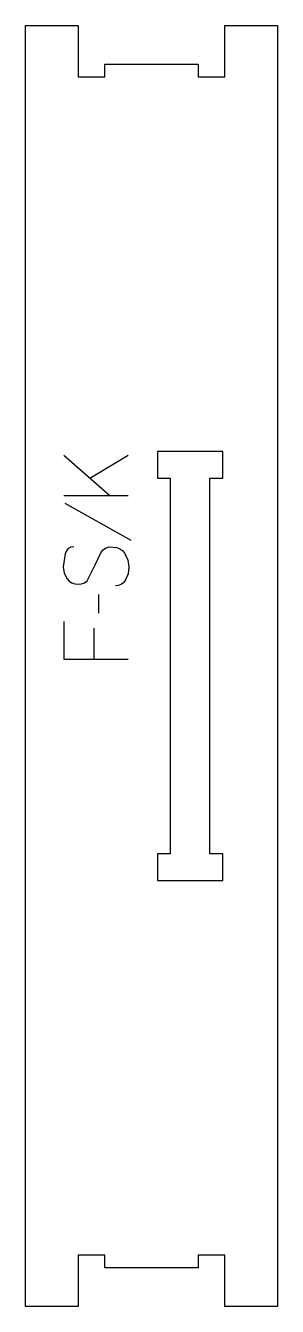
# Model space of a CAD drawing. Header units: millimetres. Extents: x -59 to 59, y -299 to 299.
import ezdxf

# ---------------------------------------------------------------- set-up
doc = ezdxf.new("R2010")
doc.units = ezdxf.units.MM
for name, color, linetype, true_color in [('1_ANYTOOL_1MMDEEP_LABELS_S', 2, 'Continuous', 0xffff00), ('3_ANYTOOL_CUTTHROUGH_INSID', 4, 'Continuous', 0x00ffff), ('4_ANYTOOL_CUTTHROUGH_OUTSI', 5, 'Continuous', 0x0000ff)]:
    doc.layers.add(name, color=color, linetype=linetype, true_color=true_color)

msp = doc.modelspace()

# ---------------------------------------------------------------- linework, layer by layer
at = {"layer": '1_ANYTOOL_1MMDEEP_LABELS_S'}
for p, q in [((-19.52, 79.46), (-40.91, 98.4)), ((-10.91, 98.4), (-28.74, 87.6)), ((-10.91, 79.46), (-40.91, 79.46)), ((-40.44, 76.03), (-9.66, 58.84)), ((-24.79, 33.47), (-24.71, 24.69)), ((-26.94, 17.66), (-26.94, 3.17))]:
    msp.add_line(p, q, dxfattribs=at)
for points in [[(-36.32, 55.71), (-37.71, 55.51), (-38.84, 54.89), (-39.7, 53.86), (-40.31, 52.41), (-41.25, 46.33), (-40.79, 43.36), (-39.41, 40.71), (-38.41, 39.63), (-37.21, 38.85), (-35.82, 38.38), (-34.22, 38.23), (-32.6, 38.41), (-31.22, 38.94), (-30.07, 39.82), (-26.34, 47.23), (-23.42, 53.27), (-22.44, 54.43), (-21.2, 55.22), (-19.72, 55.63), (-16.23, 55.36), (-14.72, 54.73), (-13.45, 53.78), (-12.41, 52.5), (-11.05, 49.51), (-10.56, 46.29), (-10.93, 43.12), (-12.11, 40.24), (-12.99, 39.04), (-14.07, 38.19), (-15.33, 37.67), (-16.78, 37.5)], [(-40.91, 20.83), (-40.91, 3.17), (-10.91, 3.17)]]:
    msp.add_lwpolyline(points, dxfattribs=at)
at = {"layer": '3_ANYTOOL_CUTTHROUGH_INSID'}
msp.add_lwpolyline([(27.25, 87.75), (33.25, 87.75), (33.25, 100.25), (2.75, 100.25), (2.75, 87.75), (8.75, 87.75), (8.75, -87.75), (2.75, -87.75), (2.75, -100.25), (33.25, -100.25), (33.25, -87.75), (27.25, -87.75)], close=True, dxfattribs=at)
at = {"layer": '4_ANYTOOL_CUTTHROUGH_OUTSI'}
msp.add_lwpolyline([(21.75, 281.25), (21.75, 275.5, 0.414214), (22, 275.25), (34, 275.25, 0.414214), (34.25, 275.5), (34.25, 299.25), (58.75, 299.25), (58.75, -299.25), (34.25, -299.25), (34.25, -275.5, 0.414214), (34, -275.25), (22, -275.25, 0.414214), (21.75, -275.5), (21.75, -281.25), (-21.75, -281.25), (-21.75, -275.5, 0.414214), (-22, -275.25), (-34, -275.25, 0.414214), (-34.25, -275.5), (-34.25, -299.25), (-58.75, -299.25), (-58.75, 299.25), (-34.25, 299.25), (-34.25, 275.5, 0.414214), (-34, 275.25), (-22, 275.25, 0.414214), (-21.75, 275.5), (-21.75, 281.25)], format="xyb", close=True, dxfattribs=at)

doc.saveas('drawing.dxf')
